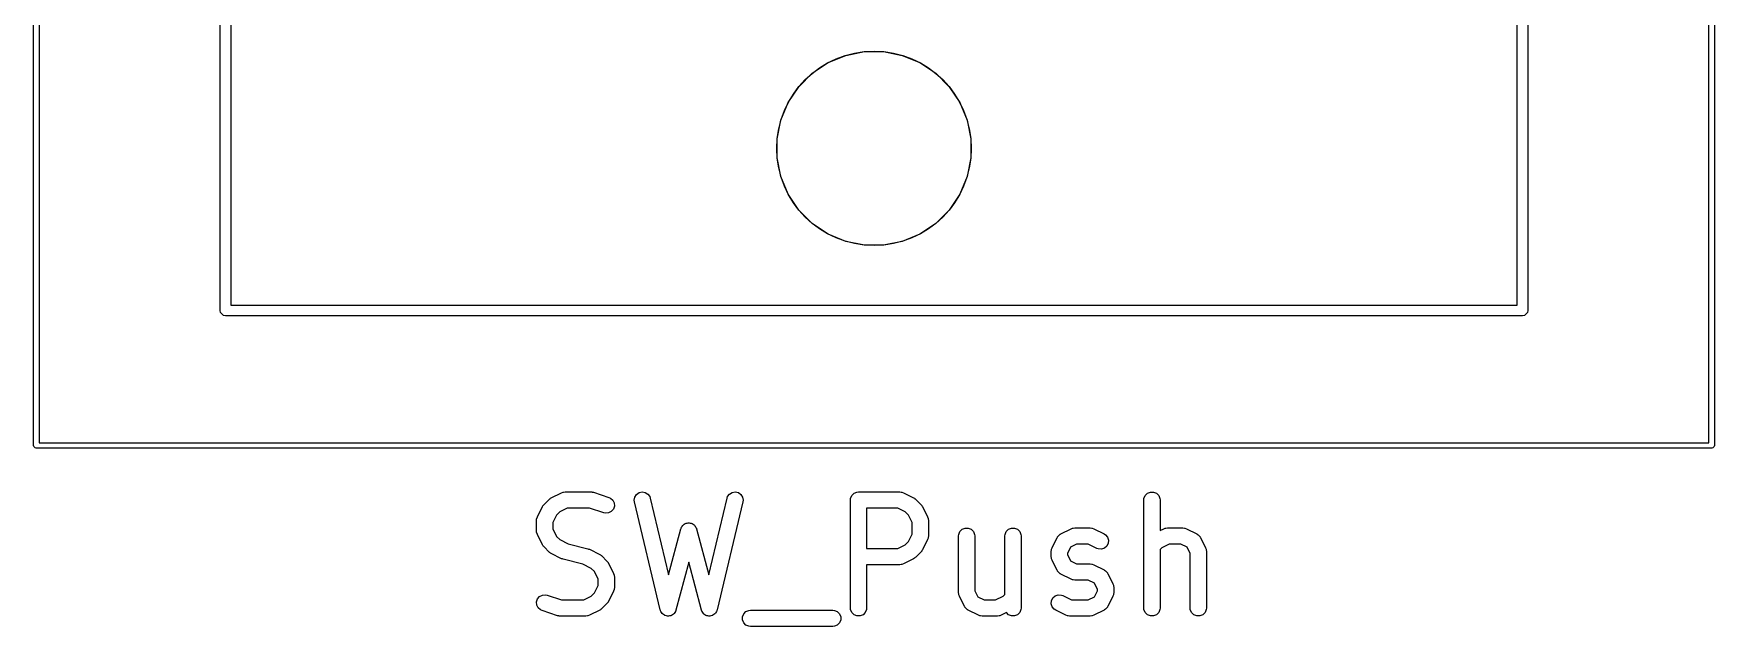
# Model space of a CAD drawing. Header units: millimetres. Extents: x 67 to 156, y -133 to -24.
# Drawn here: x 91.47 to 107.02, y -88.98 to -83.49 of the extents above; entities that cross this region are included whole.
import ezdxf

# ---------------------------------------------------------------- set-up
doc = ezdxf.new("R2010")
doc.units = ezdxf.units.MM
for name, color, linetype, true_color in [('B.Mask', 4, 'CONTINUOUS', 0x02ffee), ('Edge.Cuts', 254, 'CONTINUOUS', 0xd0d2cd), ('F.Courtyard', 6, 'CONTINUOUS', 0xff26e2), ('F.Fab', 9, 'CONTINUOUS', 0xafafaf), ('User.1', 9, 'CONTINUOUS', 0xc2c2c2)]:
    doc.layers.add(name, color=color, linetype=linetype, true_color=true_color)

msp = doc.modelspace()

# ---------------------------------------------------------------- linework, layer by layer
at = {"layer": 'B.Mask', "linetype": 'CONTINUOUS'}
for p, q in [((98.988744, -83.688754), (99.161785, -83.654334)), ((99.161785, -83.654334), (99.338215, -83.654334)), ((99.338215, -83.654334), (99.511256, -83.688754)), ((98.679046, -83.854291), (98.825743, -83.756271)), ((98.825743, -83.756271), (98.988744, -83.688754)), ((99.511256, -83.688754), (99.674257, -83.756271)), ((99.674257, -83.756271), (99.820954, -83.854291)), ((98.554291, -83.979046), (98.679046, -83.854291)), ((99.820954, -83.854291), (99.945709, -83.979046)), ((98.456271, -84.125743), (98.554291, -83.979046)), ((99.945709, -83.979046), (100.043729, -84.125743)), ((98.388754, -84.288744), (98.456271, -84.125743)), ((100.043729, -84.125743), (100.111246, -84.288744)), ((98.354334, -84.461785), (98.388754, -84.288744)), ((100.111246, -84.288744), (100.145666, -84.461785)), ((98.354334, -84.638215), (98.354334, -84.461785)), ((100.145666, -84.461785), (100.145666, -84.638215)), ((98.388754, -84.811256), (98.354334, -84.638215)), ((100.145666, -84.638215), (100.111246, -84.811256)), ((98.456271, -84.974257), (98.388754, -84.811256)), ((100.111246, -84.811256), (100.043729, -84.974257)), ((98.554291, -85.120954), (98.456271, -84.974257)), ((100.043729, -84.974257), (99.945709, -85.120954)), ((98.679046, -85.245709), (98.554291, -85.120954)), ((99.945709, -85.120954), (99.820954, -85.245709)), ((98.825743, -85.343729), (98.679046, -85.245709)), ((98.988744, -85.411246), (98.825743, -85.343729)), ((99.674257, -85.343729), (99.511256, -85.411246)), ((99.820954, -85.245709), (99.674257, -85.343729)), ((99.161785, -85.445666), (98.988744, -85.411246)), ((99.338215, -85.445666), (99.161785, -85.445666)), ((99.511256, -85.411246), (99.338215, -85.445666))]:
    msp.add_line(p, q, dxfattribs=at)
at = {"layer": 'B.Mask'}
for radius in [0.9, 0.899999]:
    msp.add_circle((99.25, -84.55), radius, dxfattribs=at)
at = {"layer": 'Edge.Cuts'}
for radius in [0.9, 0.899999]:
    msp.add_circle((99.25, -84.55), radius, dxfattribs=at)
at = {"layer": 'F.Courtyard', "linetype": 'CONTINUOUS'}
for p, q in [((91.475, -87.3), (91.475, -72.8)), ((91.525, -72.825), (91.525, -87.275)), ((106.975, -87.275), (106.975, -72.825)), ((107.025, -72.8), (107.025, -87.3)), ((91.476903, -87.309567), (91.475, -87.3)), ((91.490433, -87.323097), (91.476903, -87.309567)), ((91.5, -87.325), (91.490433, -87.323097)), ((107, -87.325), (91.5, -87.325)), ((91.525, -87.275), (106.975, -87.275)), ((107.009567, -87.323097), (107, -87.325)), ((107.023097, -87.309567), (107.009567, -87.323097)), ((107.025, -87.3), (107.023097, -87.309567))]:
    msp.add_line(p, q, dxfattribs=at)
at = {"layer": 'F.Courtyard'}
for radius in [0.9, 0.899999]:
    msp.add_circle((99.25, -84.55), radius, dxfattribs=at)
at = {"layer": 'F.Fab', "linetype": 'CONTINUOUS'}
for p, q in [((93.2, -86.05), (93.2, -74.05)), ((93.3, -74.1), (93.3, -86)), ((105.2, -86), (105.2, -74.1)), ((105.3, -74.05), (105.3, -86.05)), ((93.203806, -86.069134), (93.2, -86.05)), ((93.230866, -86.096194), (93.203806, -86.069134)), ((93.25, -86.1), (93.230866, -86.096194)), ((105.25, -86.1), (93.25, -86.1)), ((93.3, -86), (105.2, -86)), ((105.269134, -86.096194), (105.25, -86.1)), ((105.296194, -86.069134), (105.269134, -86.096194)), ((105.3, -86.05), (105.296194, -86.069134)), ((96.18764, -87.858389), (96.189328, -87.856332)), ((96.189328, -87.856332), (96.19075, -87.854073)), ((96.19075, -87.854073), (96.192248, -87.852773)), ((96.192248, -87.852773), (96.196967, -87.847024)), ((96.196967, -87.847024), (96.244586, -87.799405)), ((96.244586, -87.799405), (96.250335, -87.794686)), ((96.250335, -87.794686), (96.251635, -87.793188)), ((96.251635, -87.793188), (96.253894, -87.791766)), ((96.253894, -87.791766), (96.255951, -87.790078)), ((96.255951, -87.790078), (96.257778, -87.78932)), ((96.257778, -87.78932), (96.264078, -87.785356)), ((96.264078, -87.785356), (96.359316, -87.737737)), ((96.359316, -87.737737), (96.373047, -87.732482)), ((96.373047, -87.732482), (96.375736, -87.73229)), ((96.375736, -87.73229), (96.378225, -87.73126)), ((96.378225, -87.73126), (96.392857, -87.729819)), ((96.392857, -87.729819), (96.630952, -87.729819)), ((96.630952, -87.729819), (96.638357, -87.730548)), ((96.638357, -87.730548), (96.640332, -87.730408)), ((96.640332, -87.730408), (96.642929, -87.730998)), ((96.642929, -87.730998), (96.645584, -87.73126)), ((96.645584, -87.73126), (96.647415, -87.732018)), ((96.647415, -87.732018), (96.654669, -87.733668)), ((96.654669, -87.733668), (96.797526, -87.781287)), ((96.797526, -87.781287), (96.810951, -87.787281)), ((96.810951, -87.787281), (96.833058, -87.806455)), ((96.833058, -87.806455), (96.846145, -87.832628)), ((96.846145, -87.832628), (96.84822, -87.861818)), ((97.032195, -87.807623), (97.036828, -87.778728)), ((97.034183, -87.822191), (97.032195, -87.807623)), ((97.272278, -88.822191), (97.034183, -87.822191)), ((97.036828, -87.778728), (97.052164, -87.753806)), ((97.052164, -87.753806), (97.075871, -87.736649)), ((97.075871, -87.736649), (97.104339, -87.729871)), ((97.104339, -87.729871), (97.133234, -87.734504)), ((97.133234, -87.734504), (97.158156, -87.74984)), ((97.158156, -87.74984), (97.175313, -87.773547)), ((97.175313, -87.773547), (97.180103, -87.787447)), ((97.180103, -87.787447), (97.349354, -88.498303)), ((97.722073, -88.498303), (97.891326, -87.787448)), ((98.037246, -87.822191), (97.79915, -88.822191)), ((97.891326, -87.787448), (97.896116, -87.773547)), ((97.896116, -87.773547), (97.913273, -87.74984)), ((97.913273, -87.74984), (97.938195, -87.734504)), ((97.938195, -87.734504), (97.96709, -87.729871)), ((97.96709, -87.729871), (97.995558, -87.73665)), ((97.995558, -87.73665), (98.019265, -87.753806)), ((98.019265, -87.753806), (98.034601, -87.778728)), ((98.034601, -87.778728), (98.039234, -87.807623)), ((98.039234, -87.807623), (98.037246, -87.822191)), ((99.032143, -87.804819), (99.033584, -87.790187)), ((99.032143, -88.804819), (99.032143, -87.804819)), ((99.033584, -87.790187), (99.044783, -87.763151)), ((99.044783, -87.763151), (99.065475, -87.742459)), ((99.065475, -87.742459), (99.092511, -87.73126)), ((99.092511, -87.73126), (99.107143, -87.729819)), ((99.107143, -87.729819), (99.488095, -87.729819)), ((99.488095, -87.729819), (99.502727, -87.73126)), ((99.502727, -87.73126), (99.505216, -87.732291)), ((99.505216, -87.732291), (99.507904, -87.732482)), ((99.507904, -87.732482), (99.521636, -87.737737)), ((99.521636, -87.737737), (99.616874, -87.785356)), ((99.616874, -87.785356), (99.623173, -87.78932)), ((99.623173, -87.78932), (99.625001, -87.790078)), ((99.625001, -87.790078), (99.627057, -87.791766)), ((99.627057, -87.791766), (99.629317, -87.793188)), ((99.629317, -87.793188), (99.630616, -87.794686)), ((99.630616, -87.794686), (99.636366, -87.799405)), ((99.636366, -87.799405), (99.683985, -87.847024)), ((99.683985, -87.847024), (99.688703, -87.852773)), ((99.688703, -87.852773), (99.690202, -87.854073)), ((99.690202, -87.854073), (99.691623, -87.856332)), ((99.691623, -87.856332), (99.693312, -87.858389)), ((101.746429, -87.804819), (101.74787, -87.790187)), ((101.746429, -88.804819), (101.746429, -87.804819)), ((101.74787, -87.790187), (101.759069, -87.763151)), ((101.759069, -87.763151), (101.779761, -87.742459)), ((101.779761, -87.742459), (101.806797, -87.73126)), ((101.806797, -87.73126), (101.836061, -87.73126)), ((101.836061, -87.73126), (101.863097, -87.742459)), ((101.863097, -87.742459), (101.883789, -87.763151)), ((101.883789, -87.763151), (101.894988, -87.790187)), ((101.894988, -87.790187), (101.896429, -87.804819)), ((101.896429, -87.804819), (101.896429, -88.088228)), ((96.127381, -87.995295), (96.128822, -87.980663)), ((96.127381, -88.090533), (96.127381, -87.995295)), ((96.128822, -87.980663), (96.129853, -87.978173)), ((96.129853, -87.978173), (96.130044, -87.975486)), ((96.130044, -87.975486), (96.135299, -87.961754)), ((96.135299, -87.961754), (96.182918, -87.866516)), ((96.182918, -87.866516), (96.186882, -87.860216)), ((96.186882, -87.860216), (96.18764, -87.858389)), ((96.311639, -87.944484), (96.277381, -88.013)), ((96.277381, -88.013), (96.277381, -88.072828)), ((96.342046, -87.914077), (96.311639, -87.944484)), ((96.410562, -87.879819), (96.342046, -87.914077)), ((96.618782, -87.879819), (96.410562, -87.879819)), ((96.750091, -87.923589), (96.618782, -87.879819)), ((96.764428, -87.926849), (96.750091, -87.923589)), ((96.793618, -87.924774), (96.764428, -87.926849)), ((96.819792, -87.911688), (96.793618, -87.924774)), ((96.838966, -87.88958), (96.819792, -87.911688)), ((96.84822, -87.861818), (96.838966, -87.88958)), ((99.47039, -87.879819), (99.182143, -87.879819)), ((99.182143, -87.879819), (99.182143, -88.253628)), ((99.538906, -87.914077), (99.47039, -87.879819)), ((99.569313, -87.944484), (99.538906, -87.914077)), ((99.603571, -88.013), (99.569313, -87.944484)), ((99.603571, -88.120447), (99.603571, -88.013)), ((99.693312, -87.858389), (99.694069, -87.860216)), ((99.694069, -87.860216), (99.698034, -87.866516)), ((99.698034, -87.866516), (99.745653, -87.961754)), ((99.745653, -87.961754), (99.750908, -87.975485)), ((99.750908, -87.975485), (99.751099, -87.978174)), ((99.751099, -87.978174), (99.75213, -87.980663)), ((99.75213, -87.980663), (99.753571, -87.995295)), ((99.753571, -87.995295), (99.753571, -88.138152)), ((96.128822, -88.105165), (96.127381, -88.090533)), ((96.129853, -88.107654), (96.128822, -88.105165)), ((96.130044, -88.110342), (96.129853, -88.107654)), ((96.135299, -88.124074), (96.130044, -88.110342)), ((96.182918, -88.219312), (96.135299, -88.124074)), ((96.277381, -88.072828), (96.311639, -88.141344)), ((96.311639, -88.141344), (96.342046, -88.171751)), ((97.349354, -88.498303), (97.463246, -88.071208)), ((97.463246, -88.071208), (97.464531, -88.067779)), ((97.464531, -88.067779), (97.464723, -88.06634)), ((97.464723, -88.06634), (97.465712, -88.06463)), ((97.465712, -88.06463), (97.468409, -88.057441)), ((97.468409, -88.057441), (97.474426, -88.04958)), ((97.474426, -88.04958), (97.479385, -88.041015)), ((97.479385, -88.041015), (97.483242, -88.038062)), ((97.483242, -88.038062), (97.486196, -88.034204)), ((97.486196, -88.034204), (97.494763, -88.029243)), ((97.494763, -88.029243), (97.502623, -88.023228)), ((97.502623, -88.023228), (97.507315, -88.021976)), ((97.507315, -88.021976), (97.511521, -88.019542)), ((97.511521, -88.019542), (97.521338, -88.018237)), ((97.521338, -88.018237), (97.530899, -88.015688)), ((97.530899, -88.015688), (97.535711, -88.016327)), ((97.535711, -88.016327), (97.54053, -88.015687)), ((97.54053, -88.015687), (97.5501, -88.018239)), ((97.5501, -88.018239), (97.559907, -88.019542)), ((97.559907, -88.019542), (97.564108, -88.021974)), ((97.564108, -88.021974), (97.568805, -88.023227)), ((97.568805, -88.023227), (97.576667, -88.029245)), ((97.576667, -88.029245), (97.585232, -88.034204)), ((97.585232, -88.034204), (97.588184, -88.038061)), ((97.588184, -88.038061), (97.592043, -88.041015)), ((97.592043, -88.041015), (97.597004, -88.049583)), ((97.597004, -88.049583), (97.603019, -88.057442)), ((97.603019, -88.057442), (97.605713, -88.064626)), ((97.605713, -88.064626), (97.606705, -88.066339)), ((97.606705, -88.066339), (97.606896, -88.06778)), ((97.606896, -88.06778), (97.608182, -88.071208)), ((97.608182, -88.071208), (97.722073, -88.498303)), ((99.569313, -88.188963), (99.603571, -88.120447)), ((99.750908, -88.157962), (99.745653, -88.171693)), ((99.751099, -88.155272), (99.750908, -88.157962)), ((99.75213, -88.152784), (99.751099, -88.155272)), ((99.753571, -88.138152), (99.75213, -88.152784)), ((100.032143, -88.138152), (100.033584, -88.12352)), ((100.032143, -88.661961), (100.032143, -88.138152)), ((100.033584, -88.12352), (100.044783, -88.096484)), ((100.044783, -88.096484), (100.065475, -88.075792)), ((100.065475, -88.075792), (100.092511, -88.064593)), ((100.092511, -88.064593), (100.121775, -88.064593)), ((100.121775, -88.064593), (100.148811, -88.075792)), ((100.148811, -88.075792), (100.169503, -88.096484)), ((100.169503, -88.096484), (100.180702, -88.12352)), ((100.180702, -88.12352), (100.182143, -88.138152)), ((100.182143, -88.138152), (100.182143, -88.644256)), ((100.460714, -88.138152), (100.462155, -88.12352)), ((100.460714, -88.678514), (100.460714, -88.138152)), ((100.462155, -88.12352), (100.473354, -88.096484)), ((100.473354, -88.096484), (100.494046, -88.075792)), ((100.494046, -88.075792), (100.521082, -88.064593)), ((100.521082, -88.064593), (100.550346, -88.064593)), ((100.550346, -88.064593), (100.577382, -88.075792)), ((100.577382, -88.075792), (100.598074, -88.096484)), ((100.598074, -88.096484), (100.609273, -88.12352)), ((100.609273, -88.12352), (100.610714, -88.138152)), ((100.610714, -88.138152), (100.610714, -88.804819)), ((100.897204, -88.247468), (100.944823, -88.15223)), ((100.944823, -88.15223), (100.946363, -88.149782)), ((100.946363, -88.149782), (100.946748, -88.148629)), ((100.946748, -88.148629), (100.947993, -88.147192)), ((100.947993, -88.147192), (100.952655, -88.139787)), ((100.952655, -88.139787), (100.959759, -88.133625)), ((100.959759, -88.133625), (100.965921, -88.126521)), ((100.965921, -88.126521), (100.973326, -88.121859)), ((100.973326, -88.121859), (100.974763, -88.120614)), ((100.974763, -88.120614), (100.975916, -88.120229)), ((100.975916, -88.120229), (100.978364, -88.118689)), ((100.978364, -88.118689), (101.073602, -88.07107)), ((101.073602, -88.07107), (101.087333, -88.065815)), ((101.087333, -88.065815), (101.090022, -88.065623)), ((101.090022, -88.065623), (101.092511, -88.064593)), ((101.092511, -88.064593), (101.107143, -88.063152)), ((101.107143, -88.063152), (101.25, -88.063152)), ((101.25, -88.063152), (101.264632, -88.064593)), ((101.264632, -88.064593), (101.267121, -88.065624)), ((101.267121, -88.065624), (101.269809, -88.065815)), ((101.269809, -88.065815), (101.283541, -88.07107)), ((101.283541, -88.07107), (101.378779, -88.118689)), ((101.378779, -88.118689), (101.391222, -88.126521)), ((101.391222, -88.126521), (101.410395, -88.148629)), ((101.410395, -88.148629), (101.419649, -88.17639)), ((101.896429, -88.088228), (101.930745, -88.07107)), ((101.930745, -88.07107), (101.944476, -88.065815)), ((101.944476, -88.065815), (101.947165, -88.065623)), ((101.947165, -88.065623), (101.949654, -88.064593)), ((101.949654, -88.064593), (101.964286, -88.063152)), ((101.964286, -88.063152), (102.107143, -88.063152)), ((102.107143, -88.063152), (102.121775, -88.064593)), ((102.121775, -88.064593), (102.124264, -88.065624)), ((102.124264, -88.065624), (102.126952, -88.065815)), ((102.126952, -88.065815), (102.140684, -88.07107)), ((102.140684, -88.07107), (102.235922, -88.118689)), ((102.235922, -88.118689), (102.238369, -88.120229)), ((102.238369, -88.120229), (102.239523, -88.120614)), ((102.239523, -88.120614), (102.240959, -88.121859)), ((102.240959, -88.121859), (102.248365, -88.126521)), ((102.248365, -88.126521), (102.254526, -88.133625)), ((102.254526, -88.133625), (102.261631, -88.139787)), ((102.261631, -88.139787), (102.266292, -88.147192)), ((102.266292, -88.147192), (102.267538, -88.148629)), ((102.267538, -88.148629), (102.267922, -88.149782)), ((102.267922, -88.149782), (102.269463, -88.15223)), ((102.269463, -88.15223), (102.317082, -88.247468)), ((96.186882, -88.225611), (96.182918, -88.219312)), ((96.18764, -88.227439), (96.186882, -88.225611)), ((96.189328, -88.229495), (96.18764, -88.227439)), ((96.19075, -88.231755), (96.189328, -88.229495)), ((96.192248, -88.233054), (96.19075, -88.231755)), ((96.196967, -88.238804), (96.192248, -88.233054)), ((96.244586, -88.286423), (96.196967, -88.238804)), ((96.250335, -88.291141), (96.244586, -88.286423)), ((96.251635, -88.29264), (96.250335, -88.291141)), ((96.253894, -88.294061), (96.251635, -88.29264)), ((96.255951, -88.29575), (96.253894, -88.294061)), ((96.257778, -88.296507), (96.255951, -88.29575)), ((96.264078, -88.300472), (96.257778, -88.296507)), ((96.359316, -88.348091), (96.264078, -88.300472)), ((96.342046, -88.171751), (96.419033, -88.210244)), ((96.419033, -88.210244), (96.601523, -88.255867)), ((96.601523, -88.255867), (96.602602, -88.256252)), ((96.602602, -88.256252), (96.603142, -88.256291)), ((96.603142, -88.256291), (96.609223, -88.258618)), ((96.609223, -88.258618), (96.615369, -88.260814)), ((96.615369, -88.260814), (96.615804, -88.261136)), ((96.615804, -88.261136), (96.616874, -88.261546)), ((96.616874, -88.261546), (96.712112, -88.309165)), ((96.712112, -88.309165), (96.718411, -88.313129)), ((96.718411, -88.313129), (96.720239, -88.313887)), ((96.720239, -88.313887), (96.722295, -88.315575)), ((96.722295, -88.315575), (96.724555, -88.316997)), ((96.724555, -88.316997), (96.725854, -88.318495)), ((96.725854, -88.318495), (96.731604, -88.323214)), ((96.731604, -88.323214), (96.779223, -88.370833)), ((99.182143, -88.253628), (99.47039, -88.253628)), ((99.47039, -88.253628), (99.538906, -88.21937)), ((99.538906, -88.21937), (99.569313, -88.188963)), ((99.683985, -88.286423), (99.636366, -88.334042)), ((99.688703, -88.280673), (99.683985, -88.286423)), ((99.690202, -88.279374), (99.688703, -88.280673)), ((99.691623, -88.277114), (99.690202, -88.279374)), ((99.693312, -88.275058), (99.691623, -88.277114)), ((99.694069, -88.27323), (99.693312, -88.275058)), ((99.698034, -88.266931), (99.694069, -88.27323)), ((99.745653, -88.171693), (99.698034, -88.266931)), ((100.889286, -88.281009), (100.890727, -88.266377)), ((100.889286, -88.328628), (100.889286, -88.281009)), ((100.890727, -88.266377), (100.891758, -88.263887)), ((100.891758, -88.263887), (100.891949, -88.2612)), ((100.891949, -88.2612), (100.897204, -88.247468)), ((101.067806, -88.241672), (101.039286, -88.298714)), ((101.039286, -88.298714), (101.039286, -88.310923)), ((101.039286, -88.310923), (101.067806, -88.367964)), ((101.124848, -88.213152), (101.067806, -88.241672)), ((101.232295, -88.213152), (101.124848, -88.213152)), ((101.311697, -88.252853), (101.232295, -88.213152)), ((101.325428, -88.258108), (101.311697, -88.252853)), ((101.354618, -88.260182), (101.325428, -88.258108)), ((101.38238, -88.250928), (101.354618, -88.260182)), ((101.404487, -88.231755), (101.38238, -88.250928)), ((101.417575, -88.20558), (101.404487, -88.231755)), ((101.419649, -88.17639), (101.417575, -88.20558)), ((101.913475, -88.24741), (101.896429, -88.264456)), ((101.896429, -88.264456), (101.896429, -88.804819)), ((101.981991, -88.213152), (101.913475, -88.24741)), ((102.089438, -88.213152), (101.981991, -88.213152)), ((102.146479, -88.241672), (102.089438, -88.213152)), ((102.175, -88.298714), (102.146479, -88.241672)), ((102.175, -88.804819), (102.175, -88.298714)), ((102.317082, -88.247468), (102.322337, -88.261199)), ((102.322337, -88.261199), (102.322528, -88.263888)), ((102.322528, -88.263888), (102.323559, -88.266377)), ((102.323559, -88.266377), (102.325, -88.281009)), ((102.325, -88.281009), (102.325, -88.804819)), ((96.360385, -88.3485), (96.359316, -88.348091)), ((96.360821, -88.348823), (96.360385, -88.3485)), ((96.366957, -88.351015), (96.360821, -88.348823)), ((96.373047, -88.353346), (96.366957, -88.351015)), ((96.373587, -88.353384), (96.373047, -88.353346)), ((96.374667, -88.35377), (96.373587, -88.353384)), ((96.557157, -88.399392), (96.374667, -88.35377)), ((96.634144, -88.437886), (96.557157, -88.399392)), ((96.664551, -88.468293), (96.634144, -88.437886)), ((96.698809, -88.536809), (96.664551, -88.468293)), ((96.779223, -88.370833), (96.783941, -88.376582)), ((96.783941, -88.376582), (96.78544, -88.377882)), ((96.78544, -88.377882), (96.786861, -88.380141)), ((96.786861, -88.380141), (96.78855, -88.382198)), ((96.78855, -88.382198), (96.789307, -88.384025)), ((96.789307, -88.384025), (96.793272, -88.390325)), ((96.793272, -88.390325), (96.840891, -88.485563)), ((97.535713, -88.381613), (97.417706, -88.824144)), ((97.653722, -88.824144), (97.535713, -88.381613)), ((99.488095, -88.403628), (99.182143, -88.403628)), ((99.182143, -88.403628), (99.182143, -88.804819)), ((99.502727, -88.402187), (99.488095, -88.403628)), ((99.505216, -88.401155), (99.502727, -88.402187)), ((99.507904, -88.400965), (99.505216, -88.401155)), ((99.521636, -88.39571), (99.507904, -88.400965)), ((99.616874, -88.348091), (99.521636, -88.39571)), ((99.623173, -88.344126), (99.616874, -88.348091)), ((99.625001, -88.343369), (99.623173, -88.344126)), ((99.627057, -88.34168), (99.625001, -88.343369)), ((99.629317, -88.340259), (99.627057, -88.34168)), ((99.630616, -88.33876), (99.629317, -88.340259)), ((99.636366, -88.334042), (99.630616, -88.33876)), ((100.890727, -88.34326), (100.889286, -88.328628)), ((100.891758, -88.345749), (100.890727, -88.34326)), ((100.891949, -88.348437), (100.891758, -88.345749)), ((100.897204, -88.362169), (100.891949, -88.348437)), ((100.944823, -88.457407), (100.897204, -88.362169)), ((100.946363, -88.459854), (100.944823, -88.457407)), ((100.946748, -88.461008), (100.946363, -88.459854)), ((100.947993, -88.462444), (100.946748, -88.461008)), ((100.952655, -88.46985), (100.947993, -88.462444)), ((100.959759, -88.476011), (100.952655, -88.46985)), ((100.965921, -88.483116), (100.959759, -88.476011)), ((101.067806, -88.367964), (101.124848, -88.396485)), ((101.124848, -88.396485), (101.25, -88.396485)), ((101.25, -88.396485), (101.264632, -88.397926)), ((101.264632, -88.397926), (101.267121, -88.398957)), ((101.267121, -88.398957), (101.269809, -88.399148)), ((101.269809, -88.399148), (101.283541, -88.404403)), ((101.283541, -88.404403), (101.378779, -88.452022)), ((101.378779, -88.452022), (101.381226, -88.453562)), ((101.381226, -88.453562), (101.38238, -88.453947)), ((101.38238, -88.453947), (101.383816, -88.455192)), ((101.383816, -88.455192), (101.391222, -88.459854)), ((101.391222, -88.459854), (101.397383, -88.466958)), ((101.397383, -88.466958), (101.404488, -88.47312)), ((101.404488, -88.47312), (101.409149, -88.480525)), ((96.66455, -88.665153), (96.698809, -88.596637)), ((96.698809, -88.596637), (96.698809, -88.536809)), ((96.840891, -88.485563), (96.846146, -88.499294)), ((96.846146, -88.634152), (96.840891, -88.647883)), ((96.846146, -88.499294), (96.846337, -88.501983)), ((96.846337, -88.631462), (96.846146, -88.634152)), ((96.846337, -88.501983), (96.847368, -88.504472)), ((96.847368, -88.628974), (96.846337, -88.631462)), ((96.847368, -88.504472), (96.848809, -88.519104)), ((96.848809, -88.614342), (96.847368, -88.628974)), ((96.848809, -88.519104), (96.848809, -88.614342)), ((100.973326, -88.487777), (100.965921, -88.483116)), ((100.974763, -88.489023), (100.973326, -88.487777)), ((100.975916, -88.489407), (100.974763, -88.489023)), ((100.978364, -88.490948), (100.975916, -88.489407)), ((101.073602, -88.538567), (100.978364, -88.490948)), ((101.087333, -88.543822), (101.073602, -88.538567)), ((101.090022, -88.544013), (101.087333, -88.543822)), ((101.092511, -88.545044), (101.090022, -88.544013)), ((101.107143, -88.546485), (101.092511, -88.545044)), ((101.232295, -88.546485), (101.107143, -88.546485)), ((101.289336, -88.575005), (101.232295, -88.546485)), ((101.317857, -88.632047), (101.289336, -88.575005)), ((101.317857, -88.644256), (101.317857, -88.632047)), ((101.409149, -88.480525), (101.410395, -88.481962)), ((101.410395, -88.481962), (101.410779, -88.483115)), ((101.410779, -88.483115), (101.41232, -88.485563)), ((101.41232, -88.485563), (101.459939, -88.580801)), ((101.459939, -88.580801), (101.465194, -88.594532)), ((101.465194, -88.594532), (101.465385, -88.597221)), ((101.465385, -88.597221), (101.466416, -88.59971)), ((101.466416, -88.59971), (101.467857, -88.614342)), ((101.467857, -88.614342), (101.467857, -88.661961)), ((96.12797, -88.74782), (96.137224, -88.720057)), ((96.130045, -88.77701), (96.12797, -88.74782)), ((96.143131, -88.803183), (96.130045, -88.77701)), ((96.137224, -88.720057), (96.156398, -88.69795)), ((96.156398, -88.69795), (96.182571, -88.684864)), ((96.182571, -88.684864), (96.211761, -88.682789)), ((96.211761, -88.682789), (96.226098, -88.686049)), ((96.226098, -88.686049), (96.357408, -88.729819)), ((96.357408, -88.729819), (96.565628, -88.729819)), ((96.565628, -88.729819), (96.634143, -88.695561)), ((96.634143, -88.695561), (96.66455, -88.665153)), ((96.779223, -88.762613), (96.731605, -88.810232)), ((96.783941, -88.756863), (96.779223, -88.762613)), ((96.78544, -88.755564), (96.783941, -88.756863)), ((96.786861, -88.753305), (96.78544, -88.755564)), ((96.788551, -88.751247), (96.786861, -88.753305)), ((96.789308, -88.749417), (96.788551, -88.751247)), ((96.793272, -88.743121), (96.789308, -88.749417)), ((96.840891, -88.647883), (96.793272, -88.743121)), ((100.033584, -88.676593), (100.032143, -88.661961)), ((100.034615, -88.679082), (100.033584, -88.676593)), ((100.034806, -88.68177), (100.034615, -88.679082)), ((100.040061, -88.695502), (100.034806, -88.68177)), ((100.08768, -88.790741), (100.040061, -88.695502)), ((100.182143, -88.644256), (100.210663, -88.701298)), ((100.210663, -88.701298), (100.267705, -88.729819)), ((100.267705, -88.729819), (100.375152, -88.729819)), ((100.375152, -88.729819), (100.443667, -88.695561)), ((100.443667, -88.695561), (100.460714, -88.678514)), ((100.889875, -88.766581), (100.891949, -88.737391)), ((100.899129, -88.794342), (100.889875, -88.766581)), ((100.891949, -88.737391), (100.905036, -88.711216)), ((100.905036, -88.711216), (100.927144, -88.692043)), ((100.927144, -88.692043), (100.954905, -88.682789)), ((100.954905, -88.682789), (100.984095, -88.684863)), ((100.984095, -88.684863), (100.997827, -88.690118)), ((100.997827, -88.690118), (101.077229, -88.729819)), ((101.077229, -88.729819), (101.232295, -88.729819)), ((101.232295, -88.729819), (101.289336, -88.701298)), ((101.289336, -88.701298), (101.317857, -88.644256)), ((101.459939, -88.695502), (101.41232, -88.790741)), ((101.465194, -88.68177), (101.459939, -88.695502)), ((101.465384, -88.679082), (101.465194, -88.68177)), ((101.466416, -88.676593), (101.465384, -88.679082)), ((101.467857, -88.661961), (101.466416, -88.676593)), ((96.165238, -88.822357), (96.143131, -88.803183)), ((96.178664, -88.828351), (96.165238, -88.822357)), ((96.32152, -88.87597), (96.178664, -88.828351)), ((96.328775, -88.877619), (96.32152, -88.87597)), ((96.330606, -88.878378), (96.328775, -88.877619)), ((96.333259, -88.878639), (96.330606, -88.878378)), ((96.335857, -88.87923), (96.333259, -88.878639)), ((96.337831, -88.879089), (96.335857, -88.87923)), ((96.345238, -88.879819), (96.337831, -88.879089)), ((96.583333, -88.879819), (96.345238, -88.879819)), ((96.597965, -88.878378), (96.583333, -88.879819)), ((96.600454, -88.877346), (96.597965, -88.878378)), ((96.603142, -88.877156), (96.600454, -88.877346)), ((96.616874, -88.871901), (96.603142, -88.877156)), ((96.712112, -88.824282), (96.616874, -88.871901)), ((96.718411, -88.820317), (96.712112, -88.824282)), ((96.720239, -88.81956), (96.718411, -88.820317)), ((96.722295, -88.817872), (96.720239, -88.81956)), ((96.724555, -88.81645), (96.722295, -88.817872)), ((96.725855, -88.81495), (96.724555, -88.81645)), ((96.731605, -88.810232), (96.725855, -88.81495)), ((97.274007, -88.82721), (97.272278, -88.822191)), ((97.274247, -88.829012), (97.274007, -88.82721)), ((97.275189, -88.83064), (97.274247, -88.829012)), ((97.277068, -88.836091), (97.275189, -88.83064)), ((97.283454, -88.844915), (97.277068, -88.836091)), ((97.288909, -88.854337), (97.283454, -88.844915)), ((97.291966, -88.856677), (97.288909, -88.854337)), ((97.294225, -88.859798), (97.291966, -88.856677)), ((97.3035, -88.865505), (97.294225, -88.859798)), ((97.312147, -88.872124), (97.3035, -88.865505)), ((97.315867, -88.873116), (97.312147, -88.872124)), ((97.319147, -88.875134), (97.315867, -88.873116)), ((97.329901, -88.876858), (97.319147, -88.875134)), ((97.340423, -88.879664), (97.329901, -88.876858)), ((97.344238, -88.879157), (97.340423, -88.879664)), ((97.348042, -88.879767), (97.344238, -88.879157)), ((97.35864, -88.877243), (97.348042, -88.879767)), ((97.369431, -88.87581), (97.35864, -88.877243)), ((97.372762, -88.873881), (97.369431, -88.87581)), ((97.37651, -88.872989), (97.372762, -88.873881)), ((97.385334, -88.866602), (97.37651, -88.872989)), ((97.394756, -88.861148), (97.385334, -88.866602)), ((97.397096, -88.85809), (97.394756, -88.861148)), ((97.400217, -88.855832), (97.397096, -88.85809)), ((97.405924, -88.846556), (97.400217, -88.855832)), ((97.412543, -88.83791), (97.405924, -88.846556)), ((97.414568, -88.83251), (97.412543, -88.83791)), ((97.415553, -88.83091), (97.414568, -88.83251)), ((97.41584, -88.829118), (97.415553, -88.83091)), ((97.417706, -88.824144), (97.41584, -88.829118)), ((97.655587, -88.829119), (97.653722, -88.824144)), ((97.655875, -88.83091), (97.655587, -88.829119)), ((97.656859, -88.832509), (97.655875, -88.83091)), ((97.658885, -88.837911), (97.656859, -88.832509)), ((97.665505, -88.846559), (97.658885, -88.837911)), ((97.671211, -88.855832), (97.665505, -88.846559)), ((97.674331, -88.85809), (97.671211, -88.855832)), ((97.676672, -88.861148), (97.674331, -88.85809)), ((97.686093, -88.866602), (97.676672, -88.861148)), ((97.694918, -88.872989), (97.686093, -88.866602)), ((97.698665, -88.873881), (97.694918, -88.872989)), ((97.701997, -88.87581), (97.698665, -88.873881)), ((97.71279, -88.877244), (97.701997, -88.87581)), ((97.723386, -88.879767), (97.71279, -88.877244)), ((97.727187, -88.879157), (97.723386, -88.879767)), ((97.731006, -88.879665), (97.727187, -88.879157)), ((97.741537, -88.876856), (97.731006, -88.879665)), ((97.752281, -88.875134), (97.741537, -88.876856)), ((97.755557, -88.873118), (97.752281, -88.875134)), ((97.759281, -88.872125), (97.755557, -88.873118)), ((97.767931, -88.865503), (97.759281, -88.872125)), ((97.777203, -88.859798), (97.767931, -88.865503)), ((97.779461, -88.856677), (97.777203, -88.859798)), ((97.782519, -88.854337), (97.779461, -88.856677)), ((97.787974, -88.844914), (97.782519, -88.854337)), ((97.79436, -88.836091), (97.787974, -88.844914)), ((97.796237, -88.830642), (97.79436, -88.836091)), ((97.797181, -88.829013), (97.796237, -88.830642)), ((97.79742, -88.827209), (97.797181, -88.829013)), ((97.79915, -88.822191), (97.79742, -88.827209)), ((98.033584, -88.885425), (98.044783, -88.858389)), ((98.033584, -88.914689), (98.033584, -88.885425)), ((98.044783, -88.941725), (98.033584, -88.914689)), ((98.044783, -88.858389), (98.065475, -88.837697)), ((98.065475, -88.962417), (98.044783, -88.941725)), ((98.065475, -88.837697), (98.092511, -88.826498)), ((98.092511, -88.826498), (98.107143, -88.825057)), ((98.107143, -88.825057), (98.869047, -88.825057)), ((98.869047, -88.825057), (98.883679, -88.826498)), ((98.883679, -88.826498), (98.910715, -88.837697)), ((98.910715, -88.837697), (98.931407, -88.858389)), ((98.931407, -88.941725), (98.910715, -88.962417)), ((98.931407, -88.858389), (98.942606, -88.885425)), ((98.942606, -88.914689), (98.931407, -88.941725)), ((98.942606, -88.885425), (98.942606, -88.914689)), ((99.033584, -88.819451), (99.032143, -88.804819)), ((99.044783, -88.846487), (99.033584, -88.819451)), ((99.065475, -88.867179), (99.044783, -88.846487)), ((99.092511, -88.878378), (99.065475, -88.867179)), ((99.121775, -88.878378), (99.092511, -88.878378)), ((99.148811, -88.867179), (99.121775, -88.878378)), ((99.169503, -88.846487), (99.148811, -88.867179)), ((99.180702, -88.819451), (99.169503, -88.846487)), ((99.182143, -88.804819), (99.180702, -88.819451)), ((100.08922, -88.793187), (100.08768, -88.790741)), ((100.089605, -88.794342), (100.08922, -88.793187)), ((100.090851, -88.795779), (100.089605, -88.794342)), ((100.095512, -88.803183), (100.090851, -88.795779)), ((100.102614, -88.809342), (100.095512, -88.803183)), ((100.108778, -88.81645), (100.102614, -88.809342)), ((100.116183, -88.821111), (100.108778, -88.81645)), ((100.11762, -88.822357), (100.116183, -88.821111)), ((100.118773, -88.822741), (100.11762, -88.822357)), ((100.121221, -88.824282), (100.118773, -88.822741)), ((100.216459, -88.871901), (100.121221, -88.824282)), ((100.23019, -88.877156), (100.216459, -88.871901)), ((100.232879, -88.877347), (100.23019, -88.877156)), ((100.235368, -88.878378), (100.232879, -88.877347)), ((100.25, -88.879819), (100.235368, -88.878378)), ((100.392857, -88.879819), (100.25, -88.879819)), ((100.407489, -88.878378), (100.392857, -88.879819)), ((100.409978, -88.877346), (100.407489, -88.878378)), ((100.412666, -88.877156), (100.409978, -88.877346)), ((100.426398, -88.871901), (100.412666, -88.877156)), ((100.474644, -88.847777), (100.426398, -88.871901)), ((100.494046, -88.867179), (100.474644, -88.847777)), ((100.521082, -88.878378), (100.494046, -88.867179)), ((100.550346, -88.878378), (100.521082, -88.878378)), ((100.577382, -88.867179), (100.550346, -88.878378)), ((100.598074, -88.846487), (100.577382, -88.867179)), ((100.609273, -88.819451), (100.598074, -88.846487)), ((100.610714, -88.804819), (100.609273, -88.819451)), ((100.918302, -88.81645), (100.899129, -88.794342)), ((100.930745, -88.824282), (100.918302, -88.81645)), ((101.025983, -88.871901), (100.930745, -88.824282)), ((101.039714, -88.877156), (101.025983, -88.871901)), ((101.042403, -88.877347), (101.039714, -88.877156)), ((101.044892, -88.878378), (101.042403, -88.877347)), ((101.059524, -88.879819), (101.044892, -88.878378)), ((101.25, -88.879819), (101.059524, -88.879819)), ((101.264632, -88.878378), (101.25, -88.879819)), ((101.267121, -88.877346), (101.264632, -88.878378)), ((101.269809, -88.877156), (101.267121, -88.877346)), ((101.283541, -88.871901), (101.269809, -88.877156)), ((101.378779, -88.824282), (101.283541, -88.871901)), ((101.381226, -88.822741), (101.378779, -88.824282)), ((101.38238, -88.822357), (101.381226, -88.822741)), ((101.383816, -88.821111), (101.38238, -88.822357)), ((101.391222, -88.81645), (101.383816, -88.821111)), ((101.397383, -88.809345), (101.391222, -88.81645)), ((101.404488, -88.803184), (101.397383, -88.809345)), ((101.409149, -88.795778), (101.404488, -88.803184)), ((101.410395, -88.794342), (101.409149, -88.795778)), ((101.410779, -88.793188), (101.410395, -88.794342)), ((101.41232, -88.790741), (101.410779, -88.793188)), ((101.74787, -88.819451), (101.746429, -88.804819)), ((101.759069, -88.846487), (101.74787, -88.819451)), ((101.779761, -88.867179), (101.759069, -88.846487)), ((101.806797, -88.878378), (101.779761, -88.867179)), ((101.836061, -88.878378), (101.806797, -88.878378)), ((101.863097, -88.867179), (101.836061, -88.878378)), ((101.883789, -88.846487), (101.863097, -88.867179)), ((101.894988, -88.819451), (101.883789, -88.846487)), ((101.896429, -88.804819), (101.894988, -88.819451)), ((102.176441, -88.819451), (102.175, -88.804819)), ((102.18764, -88.846487), (102.176441, -88.819451)), ((102.208332, -88.867179), (102.18764, -88.846487)), ((102.235368, -88.878378), (102.208332, -88.867179)), ((102.264632, -88.878378), (102.235368, -88.878378)), ((102.291668, -88.867179), (102.264632, -88.878378)), ((102.31236, -88.846487), (102.291668, -88.867179)), ((102.323559, -88.819451), (102.31236, -88.846487)), ((102.325, -88.804819), (102.323559, -88.819451)), ((98.092511, -88.973616), (98.065475, -88.962417)), ((98.107143, -88.975057), (98.092511, -88.973616)), ((98.869047, -88.975057), (98.107143, -88.975057)), ((98.883679, -88.973616), (98.869047, -88.975057)), ((98.910715, -88.962417), (98.883679, -88.973616))]:
    msp.add_line(p, q, dxfattribs=at)
at = {"layer": 'F.Fab'}
for radius in [0.9, 0.899999]:
    msp.add_circle((99.25, -84.55), radius, dxfattribs=at)
at = {"layer": 'User.1'}
for radius in [0.9, 0.899999]:
    msp.add_circle((99.25, -84.55), radius, dxfattribs=at)

doc.saveas('drawing.dxf')
